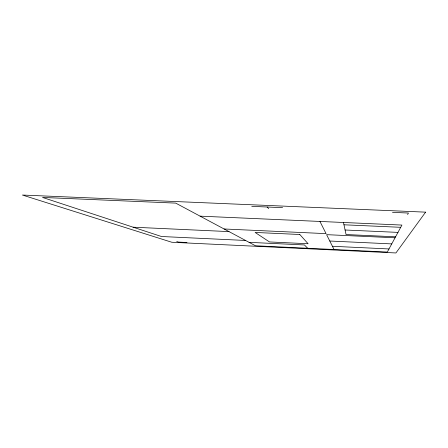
<?xml version="1.0" encoding="UTF-8"?>
<svg xmlns="http://www.w3.org/2000/svg" width="448" height="448" viewBox="0 0 448 448"><rect width="100%" height="100%" fill="white"/><g stroke="black" fill="none" stroke-linecap="round" stroke-linejoin="round"><path stroke-width="0.67" d="M407.624 214.553L408.447 213.035L392.493 212.352M251.759 206.354L282.598 207.67M200.094 216.149L401.929 225.07L387.318 252.05L255.489 245.767L175.717 203.112L42.521 197.434L161.459 236.505L245.566 240.464M343.974 224.79L400.714 227.31M345.083 229.998L397.97 232.389M224.09 228.978L326.071 233.638L319.945 221.446M395.567 236.813L346.046 234.55L343.482 222.482M395.041 237.793L326.586 234.657L334.051 249.514M133.112 227.192L229.001 231.605M329.784 241.018L391.731 243.908M249.077 242.34L304.444 244.955L307.686 248.254M332.427 246.277L388.998 248.954M186.956 242.497L178.472 242.094L176.73 241.522M267.148 207.01L268.716 208.606M425.6 212.15L395.92 252.958L171.802 242.256L22.4 195.042L425.6 212.15M299.79 234.494L255.114 232.445L269.517 241.942L308.118 243.757L299.79 234.494"/></g></svg>
